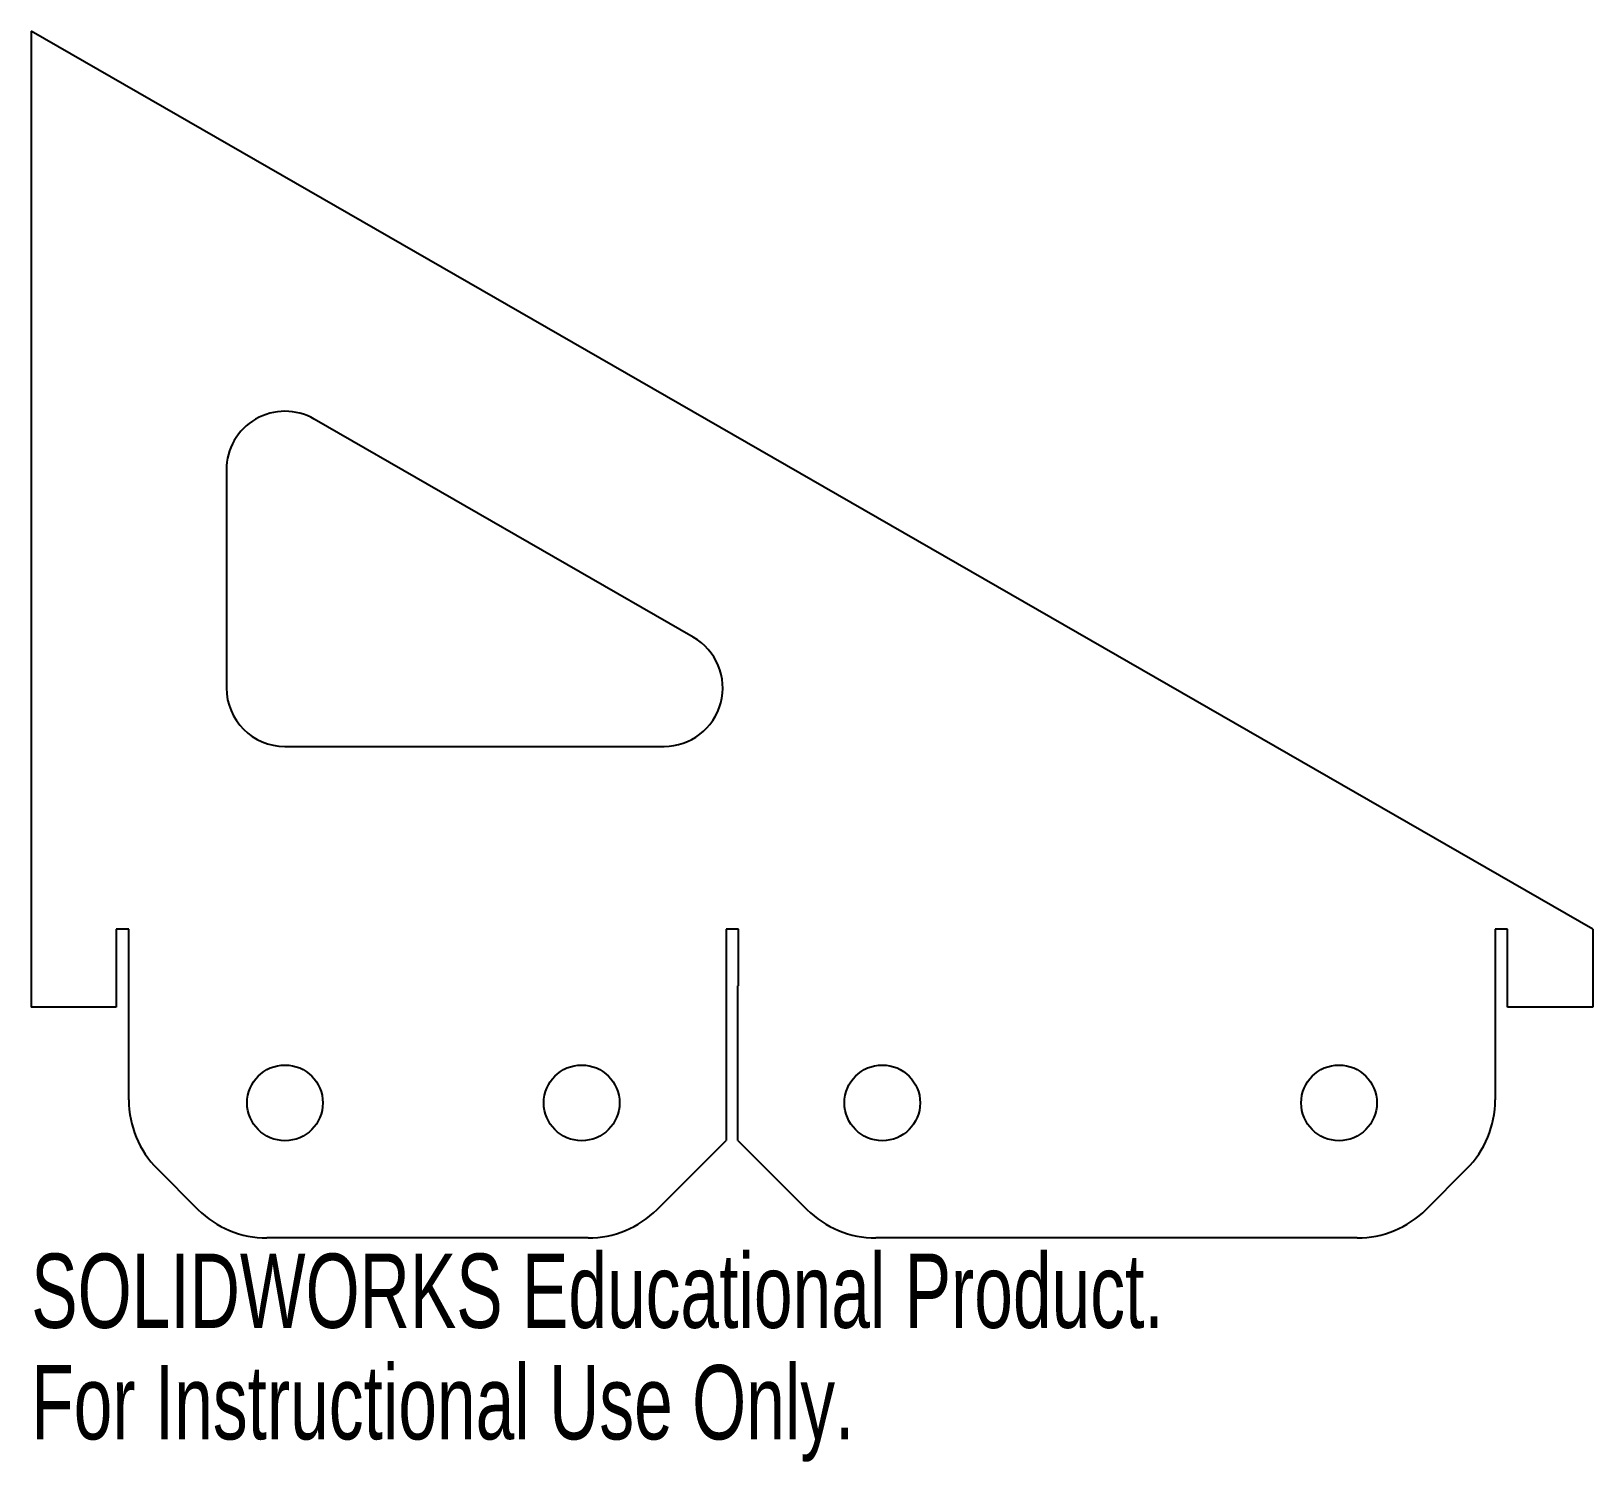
# Model space of a CAD drawing. Header units: inches. Extents: x -2.4 to 1.6, y -1.16 to 2.5.
import ezdxf

# ---------------------------------------------------------------- set-up
doc = ezdxf.new("R2010")
doc.units = ezdxf.units.IN
doc.header["$MEASUREMENT"] = 0
doc.styles.add('SLDTEXTSTYLE0', font='TXT', dxfattribs={"width": 0.7})

msp = doc.modelspace()

# ---------------------------------------------------------------- linework, layer by layer
at = {"color": 7, "linetype": 'Continuous', "lineweight": 25}
for p, q in [((-2.4014, 2.5), (-2.4014, 0)), ((1.5986, 0.2), (-2.4014, 2.5)), ((-0.7054, 0.948), (-1.6766, 1.5065)), ((-1.9014, 1.3765), (-1.9014, 0.818)), ((-1.7514, 0.668), (-0.7802, 0.668)), ((-2.1514, 0.2), (-2.1834, 0.2)), ((-2.1834, 0.2), (-2.1834, 0)), ((-2.1514, -0.2375), (-2.1514, 0.2)), ((-0.5894, 0.2), (-0.6214, 0.2)), ((-0.6214, 0.2), (-0.6214, -0.3411)), ((-0.5894, 0.0549), (-0.5894, 0.2)), ((1.3806, 0.2), (1.3486, 0.2)), ((1.3486, 0.2), (1.3486, -0.2375)), ((1.3806, 0), (1.3806, 0.2)), ((1.5986, 0.2), (1.5986, 0)), ((-0.5914, -0.3411), (-0.5914, 0.0549)), ((-0.5914, 0.0549), (-0.5894, 0.0549)), ((-2.1834, 0), (-2.4014, 0)), ((1.5986, 0), (1.3806, 0)), ((-0.7982, -0.5179), (-0.6214, -0.3411)), ((-0.5914, -0.3411), (-0.4146, -0.5179)), ((-2.0782, -0.4143), (-1.9746, -0.5179)), ((1.1718, -0.5179), (1.2754, -0.4143)), ((-0.9749, -0.5911), (-1.7978, -0.5911)), ((0.9951, -0.5911), (-0.2378, -0.5911))]:
    msp.add_line(p, q, dxfattribs=at)
for centre in [(-1.7514, -0.2451), (-0.9914, -0.2451), (-0.2214, -0.2451), (0.9486, -0.2451)]:
    msp.add_circle(centre, 0.097, dxfattribs=at)
for centre, radius, start, end in [((-1.7514, 1.3765), 0.15, 60.1011, 180), ((-0.7802, 0.818), 0.15, 270, 60.1011), ((-1.7514, 0.818), 0.15, 180, 270), ((-1.9014, -0.2375), 0.25, 180, 225), ((1.0986, -0.2375), 0.25, 315, 0), ((-1.7978, -0.3411), 0.25, 225, 270), ((-0.9749, -0.3411), 0.25, 270, 315), ((-0.2378, -0.3411), 0.25, 225, 270), ((0.9951, -0.3411), 0.25, 270, 315)]:
    msp.add_arc(centre, radius, start, end, dxfattribs=at)

# ---------------------------------------------------------------- texts
at = {"color": 7, "linetype": 'Continuous', "char_height": 0.1903, "attachment_point": 1, "style": 'SLDTEXTSTYLE0'}
for s, insert in [('SOLIDWORKS Educational Product.', (-2.4014, -0.6312)), ('For Instructional Use Only.', (-2.4014, -0.9167))]:
    msp.add_mtext(s, dxfattribs=dict(at, insert=insert))

doc.saveas('drawing.dxf')
